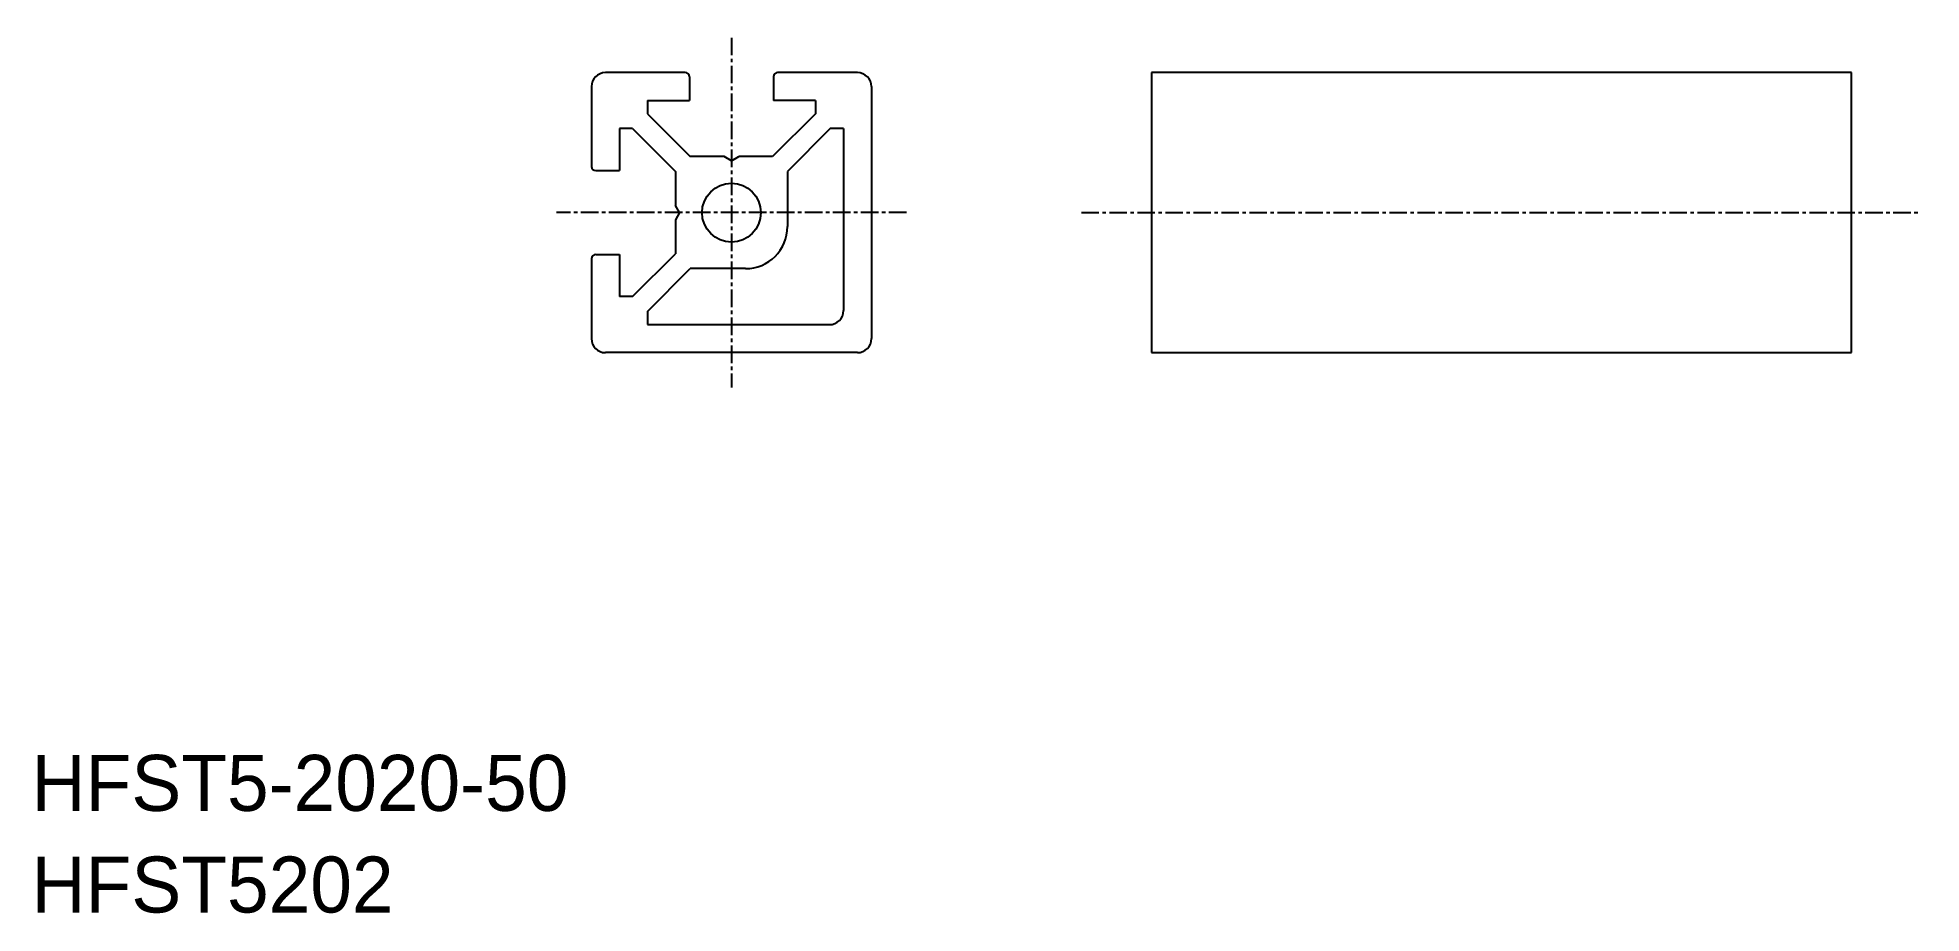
# Model space of a CAD drawing. Extents: x 0 to 135, y 0 to 62.
import ezdxf

# ---------------------------------------------------------------- set-up
doc = ezdxf.new("R2010")
doc.units = 0
doc.linetypes.add('CENTER', pattern=[2, 1.25, -0.25, 0.25, -0.25])
doc.layers.get('0').update_dxf_attribs({"linetype": 'CONTINUOUS'})
doc.layers.add('CENTER', color=1, linetype='CENTER')

msp = doc.modelspace()

# ---------------------------------------------------------------- linework, layer by layer
at = {"color": 7, "linetype": 'CONTINUOUS'}
for p, q in [((46.7, 60), (41, 60)), ((47, 59.7), (47, 58)), ((53, 59.7), (53, 58)), ((59, 60), (53.3, 60)), ((130, 60), (80, 60)), ((80, 60), (80, 40)), ((130, 40), (130, 60)), ((40, 59), (40, 53.3)), ((44, 58), (47, 58)), ((44, 58), (44, 57.06)), ((56, 58), (53, 58)), ((56, 58), (56, 57.06)), ((60, 59), (60, 41)), ((44, 57.06), (47.06, 54)), ((56, 57.06), (52.94, 54)), ((42.94, 56), (42, 56)), ((42, 56), (42, 53)), ((42.94, 56), (46, 52.94)), ((57.06, 56), (54, 52.94)), ((58, 56), (57.06, 56)), ((58, 56), (58, 43)), ((49.48, 54), (47.06, 54)), ((50, 53.7), (49.48, 54)), ((50, 53.7), (50.52, 54)), ((52.94, 54), (50.52, 54)), ((40.3, 53), (42, 53)), ((46, 52.94), (46, 50.52)), ((54, 52.94), (54, 49)), ((46.3, 50), (46, 50.52)), ((46.3, 50), (46, 49.48)), ((46, 49.48), (46, 47.06)), ((40, 46.7), (40, 41)), ((40.3, 47), (42, 47)), ((42, 47), (42, 44)), ((42.94, 44), (46, 47.06)), ((44, 42.94), (47.06, 46)), ((51, 46), (47.06, 46)), ((42.94, 44), (42, 44)), ((44, 42.94), (44, 42)), ((44, 42), (57, 42)), ((59, 40), (41, 40)), ((80, 40), (130, 40))]:
    msp.add_line(p, q, dxfattribs=at)
msp.add_circle((50, 50), 2.1, dxfattribs=at)
for centre, radius, start, end in [((41, 59), 1, 90, 180), ((46.7, 59.7), 0.3, 0, 90), ((53.3, 59.7), 0.3, 90, 180), ((59, 59), 1, 0, 90), ((40.3, 53.3), 0.3, 180, 270), ((51, 49), 3, 270, 0), ((40.3, 46.7), 0.3, 90, 180), ((57, 43), 1, 270, 0), ((41, 41), 1, 180, 270), ((59, 41), 1, 270, 0)]:
    msp.add_arc(centre, radius, start, end, dxfattribs=at)
at = {"layer": 'CENTER', "color": 1, "linetype": 'CENTER'}
for p, q in [((50, 62.5), (50, 37.5)), ((62.5, 50), (37.5, 50)), ((75, 50), (135, 50))]:
    msp.add_line(p, q, dxfattribs=at)

# ---------------------------------------------------------------- texts
at = {"color": 7, "linetype": 'CONTINUOUS'}
for s, p in [('HFST5-2020-50', (0, 7.26)), ('HFST5202', (0, 0))]:
    msp.add_text(s, height=4, dxfattribs=at).set_placement(p)

doc.saveas('drawing.dxf')
